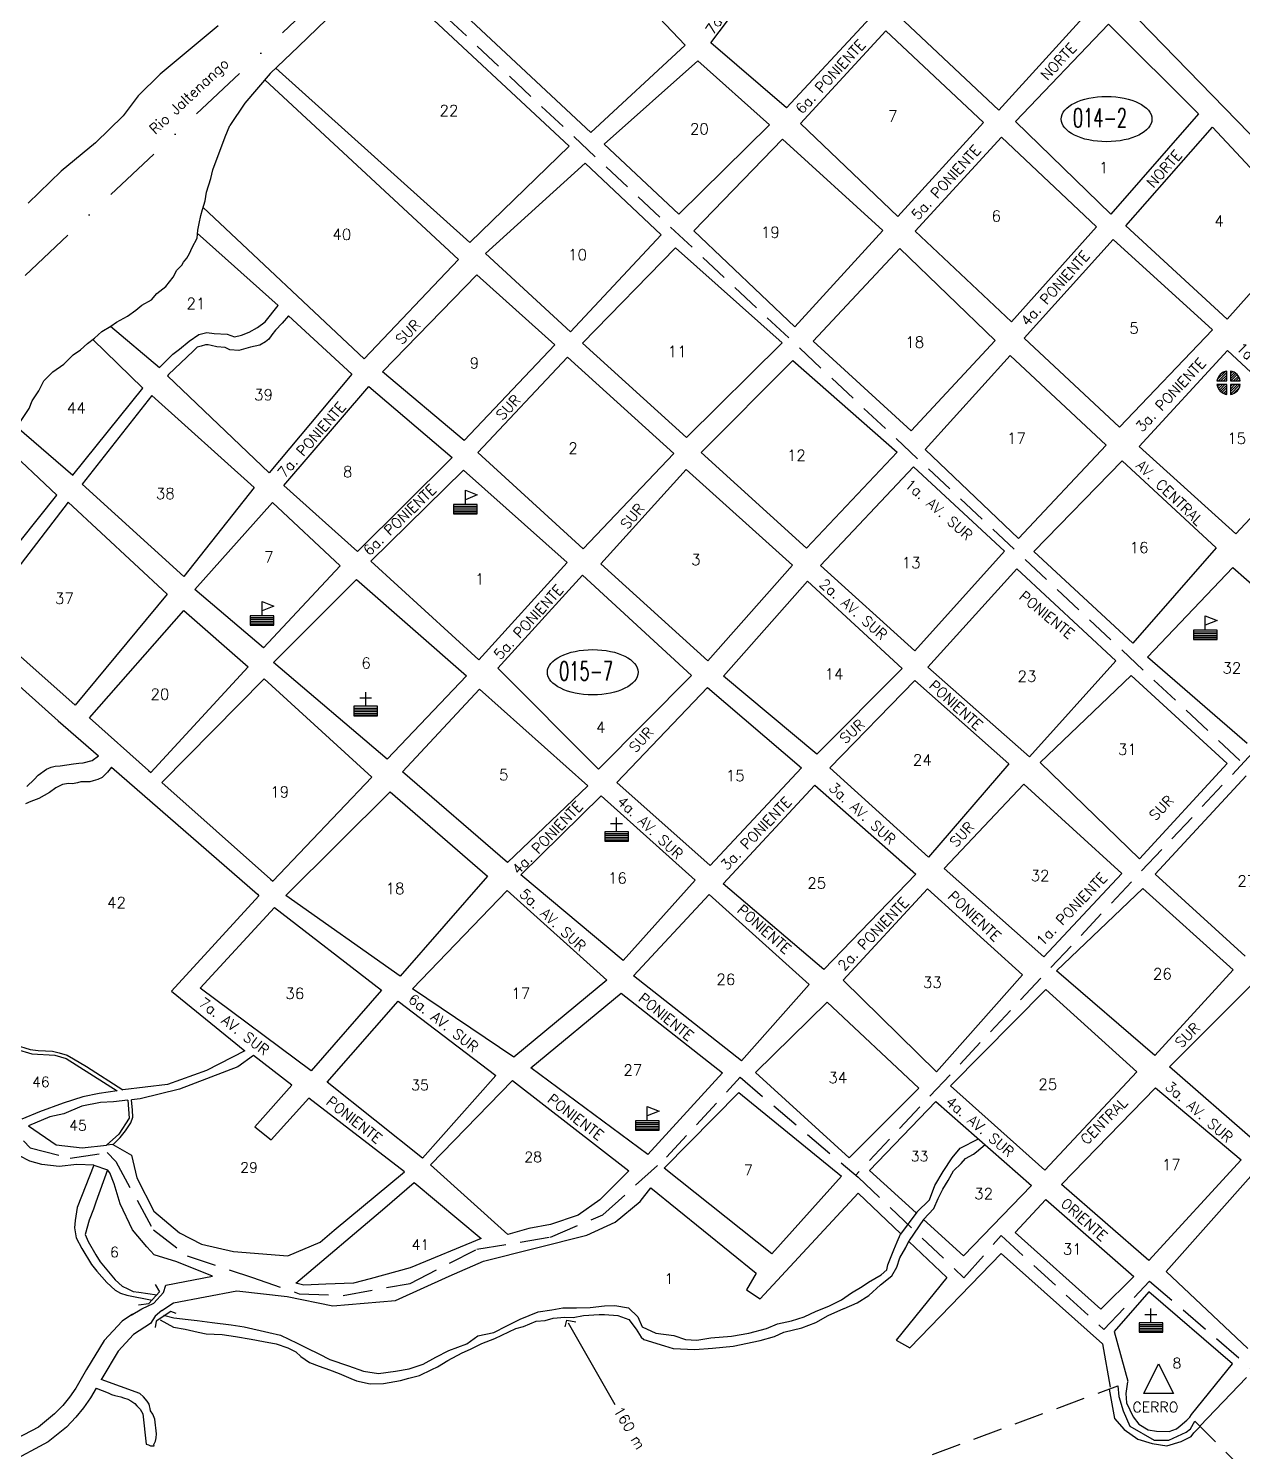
# Model space of a CAD drawing. Extents: x 527482 to 531218, y 1753527 to 1755999.
# Drawn here: x 528571 to 529396, y 1754099 to 1755065 of the extents above; entities that cross this region are included whole.
import ezdxf

# ---------------------------------------------------------------- set-up
doc = ezdxf.new("R2010")
doc.units = 0
doc.header["$LTSCALE"] = 80
doc.header["$MEASUREMENT"] = 0
doc.linetypes.add('DASHDOT', pattern=[1, 0.5, -0.25, 0, -0.25])
doc.linetypes.add('HIDDEN', pattern=[0.375, 0.25, -0.125])
doc.layers.get('0').update_dxf_attribs({"linetype": 'CONTINUOUS'})
for name, color, linetype in [('4', 9, 'CONTINUOUS'), ('6', 10, 'CONTINUOUS'), ('9', 5, 'CONTINUOUS'), ('A', 3, 'CONTINUOUS'), ('C', 1, 'CONTINUOUS'), ('D', 6, 'CONTINUOUS'), ('F', 15, 'CONTINUOUS'), ('I', 11, 'CONTINUOUS'), ('L', 14, 'CONTINUOUS')]:
    doc.layers.add(name, color=color, linetype=linetype)
doc.styles.add('ROMANS', font='ROMANS', dxfattribs={"height": 7})

# ---------------------------------------------------------------- blocks, each defined once
blk = doc.blocks.new('ELL')
blk.add_circle((0, 0), 1)
blk = doc.blocks.new('SME')
for p, q in [((-0.494343, 0.075), (-0.074908, 0.075311)), ((-0.482508, 0.131096), (-0.131096, 0.482508)), ((-0.432492, 0.075046), (-0.074986, 0.432552)), ((-0.326347, 0.075125), (-0.074963, 0.326509)), ((-0.220203, 0.075203), (-0.07494, 0.220466)), ((-0.114058, 0.075282), (-0.074916, 0.114424)), ((-0.074908, 0.075311), (-0.075, 0.494343)), ((0.075, 0.494343), (0.076232, 0.075311)), ((0.075363, 0.370769), (0.17352, 0.468925)), ((0.075674, 0.265014), (0.245973, 0.435313)), ((0.075986, 0.159259), (0.309456, 0.39273)), ((0.076232, 0.075311), (0.494343, 0.075)), ((0.098087, 0.075295), (0.364766, 0.341974)), ((0.204074, 0.075216), (0.412062, 0.283204)), ((0.310061, 0.075137), (0.450933, 0.216009)), ((0.416049, 0.075058), (0.480223, 0.139233)), ((-0.074908, -0.071676), (-0.494343, -0.075)), ((-0.491777, -0.090305), (-0.476329, -0.074857)), ((-0.468925, -0.173519), (-0.369416, -0.07401)), ((-0.435313, -0.245973), (-0.262502, -0.073163)), ((-0.39273, -0.309456), (-0.155589, -0.072315)), ((-0.341974, -0.364766), (-0.074913, -0.097706)), ((-0.283204, -0.412062), (-0.074936, -0.203795)), ((-0.216008, -0.450933), (-0.07496, -0.309884)), ((-0.139233, -0.480223), (-0.074983, -0.415973)), ((-0.075, -0.494343), (-0.074908, -0.071676)), ((0.076232, -0.071676), (0.075, -0.494343)), ((0.075047, -0.478075), (0.47825, -0.074872)), ((0.075358, -0.371699), (0.373021, -0.074035)), ((0.075668, -0.265323), (0.267791, -0.073199)), ((0.075978, -0.158946), (0.162562, -0.072362)), ((0.494343, -0.075), (0.076232, -0.071676)), ((0.201658, -0.45753), (0.45753, -0.201658))]:
    blk.add_line(p, q)
for start, end in [(98.626927, 171.373073), (8.626927, 81.373073), (188.626927, 261.373073), (278.626927, 351.373073)]:
    blk.add_arc((0, 0), 0.5, start, end)
blk = doc.blocks.new('ESC')
for p, q in [((0, 0.5), (0.5, 0.3)), ((0, -0.1), (0, 0.5)), ((0.5, 0.3), (0, 0.1)), ((-0.5, -0.175), (0.5, -0.175)), ((-0.5, -0.25), (0.5, -0.25)), ((-0.5, -0.325), (0.5, -0.325)), ((-0.5, -0.4), (0.5, -0.4)), ((-0.5, -0.475), (0.5, -0.475))]:
    blk.add_line(p, q)
blk.add_lwpolyline([(-0.5, -0.1), (-0.5, -0.5), (0.5, -0.5), (0.5, -0.1)], close=True)
blk = doc.blocks.new('IGL')
for p, q in [((-0.25, 0.25), (0.25, 0.25)), ((0, -0.1), (0, 0.5)), ((-0.5, -0.175), (0.5, -0.175)), ((-0.5, -0.25), (0.5, -0.25)), ((-0.5, -0.325), (0.5, -0.325)), ((-0.5, -0.4), (0.5, -0.4)), ((-0.5, -0.475), (0.5, -0.475))]:
    blk.add_line(p, q)
blk.add_lwpolyline([(-0.5, -0.1), (-0.5, -0.5), (0.5, -0.5), (0.5, -0.1)], close=True)

msp = doc.modelspace()

# ---------------------------------------------------------------- linework, layer by layer
at = {"linetype": 'CONTINUOUS'}
msp.add_lwpolyline([(528750.08327, 1754347.570095), (528724.934647, 1754319.201786), (528735.921059, 1754310.339969), (528761.526737, 1754338.751397)], dxfattribs=at)
at = {"layer": '4', "color": 9, "linetype": 'HIDDEN'}
for p, q in [((529394.175926, 1754567.91001), (528819.135843, 1755106.478874)), ((529464.42609, 1754638.694015), (529133.146137, 1754286.374299)), ((529004.609804, 1754298.614079), (529054.61558, 1754352.858182)), ((529054.61558, 1754352.858182), (529134.72927, 1754285.03402)), ((528547.35564, 1754331.668519), (528572.31024, 1754304.933405)), ((528572.31024, 1754304.933405), (528599.452099, 1754297.97602)), ((528599.452099, 1754297.97602), (528624.711188, 1754301.793534)), ((528624.711188, 1754301.793534), (528630.414709, 1754295.622731)), ((528630.414709, 1754295.622731), (528655.986622, 1754249.277887)), ((528961.361979, 1754259.488923), (529004.609804, 1754298.614079)), ((529134.72927, 1754285.03402), (529206.70859, 1754216.694724)), ((528925.787091, 1754244.399442), (528961.361979, 1754259.488923)), ((528655.986622, 1754249.277887), (528679.062772, 1754231.570845)), ((529206.70859, 1754216.694724), (529231.912388, 1754245.347599)), ((529231.912388, 1754245.347599), (529301.83511, 1754181.566876)), ((528830.524686, 1754212.943286), (528875.651946, 1754236.045643)), ((528875.651946, 1754236.045643), (528925.787091, 1754244.399442)), ((528679.062772, 1754231.570845), (528723.24558, 1754216.939538)), ((528723.24558, 1754216.939538), (528754.9804, 1754205.882057)), ((528784.870173, 1754204.69068), (528830.524686, 1754212.943286)), ((529301.83511, 1754181.566876), (529332.803932, 1754214.466562)), ((529332.803932, 1754214.466562), (529712.08462, 1753888.784701)), ((528754.9804, 1754205.882057), (528784.870173, 1754204.69068)), ((529363.464253, 1754119.405163), (529575.751803, 1753907.92838))]:
    msp.add_line(p, q, dxfattribs=at)
for points in [[(528175.811254, 1754084.117831), (528115.20377, 1754053.117428), (528108.006424, 1754050.969281), (528077.492446, 1754038.291149), (528054.596285, 1754030.204087), (528024.96596, 1754018.073495), (527996.682467, 1754003.247215), (527960.317976, 1753981.681718), (527930.687651, 1753957.420533), (527907.79149, 1753934.507192), (527882.201663, 1753900.811102), (527855.265004, 1753864.419325), (527835.062509, 1753829.375392), (527814.860014, 1753794.331458), (527794.657519, 1753757.939681), (527774.455024, 1753710.765155), (527762.266177, 1753679.109973), (527762.388967, 1753673.862605), (527792.82426, 1753664.72585), (527820.216024, 1753655.589094), (527855.216611, 1753641.88396), (527871.956023, 1753628.178827), (527891.738963, 1753615.996486), (529311.17838, 1754143.405928)], [(529311.17838, 1754143.405928), (529311.871622, 1754136.004484), (529314.827535, 1754126.283178), (529319.37179, 1754115.913953), (529335.841232, 1754106.5086), (529345.84053, 1754106.5086), (529357.604414, 1754111.799112), (529360.545385, 1754114.150447), (529363.464253, 1754119.405163)]]:
    msp.add_lwpolyline(points, dxfattribs=at)
at = {"layer": '6', "color": 10, "linetype": 'CONTINUOUS'}
for p, q in [((529305.259946, 1754141.140969), (529308.938905, 1754121.129417)), ((529317.762622, 1754145.958586), (529316.612828, 1754138.170366)), ((529316.612828, 1754138.170366), (529317.194769, 1754131.712059)), ((529317.194769, 1754131.712059), (529321.576177, 1754122.304433)), ((529308.938905, 1754121.129417), (529315.633004, 1754113.588123)), ((529321.576177, 1754122.304433), (529325.577048, 1754117.388575)), ((529353.511415, 1754116.275139), (529358.136796, 1754120.0078)), ((529358.136796, 1754120.0078), (529360.181276, 1754122.164609)), ((529315.633004, 1754113.588123), (529324.885732, 1754107.063994)), ((529325.577048, 1754117.388575), (529331.857206, 1754113.501017)), ((529331.857206, 1754113.501017), (529337.410676, 1754112.440299)), ((529337.410676, 1754112.440299), (529346.081465, 1754112.374477)), ((529346.081465, 1754112.374477), (529351.187592, 1754114.129464)), ((529351.187592, 1754114.129464), (529353.511415, 1754116.275139)), ((529361.054679, 1754108.979785), (529362.830951, 1754111.427072)), ((529362.830951, 1754111.427072), (529367.489733, 1754115.997764)), ((529324.885732, 1754107.063994), (529334.562552, 1754104.160198)), ((529334.562552, 1754104.160198), (529344.574388, 1754102.641986)), ((529344.574388, 1754102.641986), (529354.205685, 1754105.615542)), ((529354.205685, 1754105.615542), (529361.054679, 1754108.979785))]:
    msp.add_line(p, q, dxfattribs=at)
at = {"layer": '9', "color": 5, "linetype": 'CONTINUOUS'}
for p, q in [((528700.052269, 1755067.019006), (528660.692002, 1755034.174008)), ((528773.529806, 1755071.364738), (528754.604196, 1755052.813759)), ((528754.604196, 1755052.813759), (528735.410377, 1755034.553256)), ((528660.692002, 1755034.174008), (528645.553741, 1755019.389093)), ((528735.410377, 1755034.553256), (528718.105157, 1755014.538753)), ((528645.553741, 1755019.389093), (528635.499338, 1755005.800478)), ((528718.105157, 1755014.538753), (528707.875087, 1754999.167958)), ((528635.499338, 1755005.800478), (528616.584862, 1754987.528842)), ((528616.584862, 1754987.528842), (528593.435693, 1754968.306846)), ((528593.435693, 1754968.306846), (528571.024347, 1754946.537354)), ((529198.763809, 1754298.149765), (529204.05922, 1754304.653595)), ((529204.05922, 1754304.653595), (529216.63589, 1754310.998831)), ((529215.155026, 1754302.252814), (529221.039715, 1754307.139186)), ((528615.487016, 1754293.140071), (528604.27267, 1754264.489167)), ((529192.519023, 1754288.885902), (529198.763809, 1754298.149765)), ((529199.536018, 1754289.445574), (529204.764623, 1754294.273341)), ((529204.764623, 1754294.273341), (529207.702806, 1754297.793465)), ((529207.702806, 1754297.793465), (529213.132814, 1754300.654693)), ((529213.132814, 1754300.654693), (529215.155026, 1754302.252814)), ((528624.873357, 1754289.968066), (528617.01015, 1754268.178276)), ((529186.821791, 1754279.320426), (529192.519023, 1754288.885902)), ((529195.91667, 1754282.874938), (529199.536018, 1754289.445574)), ((529183.359308, 1754269.665875), (529186.821791, 1754279.320426)), ((529189.270062, 1754270.549429), (529192.319589, 1754276.862989)), ((529192.319589, 1754276.862989), (529195.91667, 1754282.874938)), ((528604.27267, 1754264.489167), (528602.798995, 1754255.594706)), ((528617.01015, 1754268.178276), (528615.413014, 1754263.205761)), ((529174.633831, 1754261.340252), (529183.359308, 1754269.665875)), ((529186.198266, 1754263.67718), (529189.270062, 1754270.549429)), ((528602.798995, 1754255.594706), (528602.319234, 1754250.577655)), ((528612.31895, 1754255.774826), (528609.694497, 1754246.086871)), ((528615.413014, 1754263.205761), (528612.31895, 1754255.774826)), ((529174.633831, 1754261.340252), (529163.685725, 1754246.388322)), ((529179.19339, 1754256.402126), (529169.384927, 1754241.964344)), ((529179.19339, 1754256.402126), (529186.198266, 1754263.67718)), ((528602.319234, 1754250.577655), (528603.448727, 1754243.817735)), ((528609.694497, 1754246.086871), (528611.739962, 1754241.248954)), ((529161.239423, 1754241.169867), (529163.685725, 1754246.388322)), ((528603.448727, 1754243.817735), (528607.360523, 1754236.667127)), ((528607.360523, 1754236.667127), (528613.921008, 1754225.773708)), ((528611.739962, 1754241.248954), (528616.98167, 1754232.366613)), ((529155.017891, 1754225.469965), (529159.06133, 1754235.660934)), ((529159.06133, 1754235.660934), (529161.239423, 1754241.169867)), ((529163.039932, 1754230.186388), (529167.240237, 1754237.293443)), ((529167.240237, 1754237.293443), (529169.384927, 1754241.964344)), ((528613.921008, 1754225.773708), (528617.65367, 1754221.148328)), ((528616.98167, 1754232.366613), (528619.865167, 1754227.495292)), ((528619.865167, 1754227.495292), (528630.012582, 1754215.339752)), ((529161.107779, 1754223.82829), (529163.039932, 1754230.186388)), ((528617.65367, 1754221.148328), (528624.347769, 1754213.607033)), ((529141.957513, 1754213.679889), (529150.549376, 1754218.653388)), ((529150.002808, 1754211.960275), (529157.801177, 1754218.084551)), ((529150.549376, 1754218.653388), (529154.325591, 1754222.140109)), ((529154.325591, 1754222.140109), (529155.017891, 1754225.469965)), ((529157.801177, 1754218.084551), (529161.107779, 1754223.82829)), ((528624.347769, 1754213.607033), (528630.013567, 1754208.345026)), ((528630.012582, 1754215.339752), (528634.873754, 1754210.949178)), ((528630.013567, 1754208.345026), (528633.567094, 1754206.244873)), ((528633.567094, 1754206.244873), (528637.992056, 1754204.949349)), ((528634.873754, 1754210.949178), (528638.717759, 1754209.117235)), ((528638.717759, 1754209.117235), (528642.282421, 1754207.296427)), ((528642.282421, 1754207.296427), (528646.182097, 1754206.861202)), ((528646.182097, 1754206.861202), (528658.292312, 1754205.024785)), ((529123.578472, 1754201.822023), (529130.203795, 1754206.594119)), ((529130.203795, 1754206.594119), (529137.64488, 1754210.774124)), ((529137.64488, 1754210.774124), (529141.957513, 1754213.679889)), ((529142.159901, 1754204.718623), (529150.002808, 1754211.960275)), ((529150.002808, 1754211.960275), (529150.002808, 1754211.960275)), ((528637.992056, 1754204.949349), (528655.101058, 1754201.614797)), ((528943.459441, 1754196.410955), (528952.700051, 1754196.602208)), ((528952.700051, 1754196.602208), (528962.532752, 1754197.609224)), ((528962.532752, 1754197.609224), (528969.538612, 1754197.889552)), ((528969.538612, 1754197.889552), (528978.712416, 1754196.404743)), ((529106.204476, 1754194.120909), (529115.008877, 1754197.407211)), ((529115.008877, 1754197.407211), (529123.578472, 1754201.822023)), ((529125.300056, 1754195.877866), (529134.126725, 1754199.722855)), ((529134.126725, 1754199.722855), (529142.159901, 1754204.718623)), ((528660.555217, 1754188.238572), (528669.583114, 1754183.265674)), ((528662.923449, 1754191.348792), (528669.82807, 1754189.411234)), ((528669.82807, 1754189.411234), (528679.58283, 1754188.462845)), ((528679.58283, 1754188.462845), (528685.706122, 1754187.659202)), ((528685.706122, 1754187.659202), (528696.008435, 1754186.409198)), ((528896.241194, 1754184.023866), (528905.101267, 1754188.706887)), ((528905.101267, 1754188.706887), (528917.324598, 1754193.535639)), ((528907.414942, 1754183.578491), (528915.951133, 1754187.155273)), ((528915.951133, 1754187.155273), (528922.130096, 1754187.748347)), ((528917.324598, 1754193.535639), (528926.609746, 1754194.844268)), ((528922.130096, 1754187.748347), (528927.504433, 1754189.212856)), ((528926.609746, 1754194.844268), (528934.218831, 1754196.219702)), ((528927.504433, 1754189.212856), (528935.649937, 1754190.007335)), ((528934.218831, 1754196.219702), (528943.459441, 1754196.410955)), ((528935.649937, 1754190.007335), (528941.236811, 1754189.784647)), ((528941.236811, 1754189.784647), (528948.287209, 1754191.18235)), ((528948.287209, 1754191.18235), (528958.946805, 1754191.876619)), ((528958.946805, 1754191.876619), (528962.578273, 1754191.731872)), ((528962.578273, 1754191.731872), (528971.506137, 1754191.096229)), ((528971.506137, 1754191.096229), (528978.948207, 1754188.281508)), ((528978.712416, 1754196.404743), (528985.182842, 1754190.271301)), ((528978.948207, 1754188.281508), (528984.010781, 1754181.924394)), ((528985.182842, 1754190.271301), (528987.988398, 1754183.444575)), ((529080.115156, 1754185.368242), (529089.433705, 1754187.514901)), ((529089.433705, 1754187.514901), (529098.215838, 1754190.242516)), ((529098.215838, 1754190.242516), (529106.204476, 1754194.120909)), ((529106.172058, 1754186.288152), (529114.473443, 1754190.993442)), ((529114.473443, 1754190.993442), (529125.020712, 1754195.888999)), ((529125.020712, 1754195.888999), (529125.300056, 1754195.877866)), ((528669.583114, 1754183.265674), (528677.639543, 1754181.825402)), ((528677.639543, 1754181.825402), (528686.511735, 1754179.79304)), ((528686.511735, 1754179.79304), (528691.785861, 1754178.743457)), ((528691.785861, 1754178.743457), (528702.680265, 1754178.309216)), ((528696.008435, 1754186.409198), (528708.813706, 1754184.779643)), ((528702.680265, 1754178.309216), (528711.854069, 1754176.824407)), ((528708.813706, 1754184.779643), (528717.708167, 1754183.305969)), ((528717.708167, 1754183.305969), (528734.346309, 1754179.565127)), ((528734.346309, 1754179.565127), (528742.391604, 1754177.845511)), ((528742.391604, 1754177.845511), (528753.644276, 1754172.360816)), ((528868.900887, 1754171.963613), (528876.38651, 1754177.260993)), ((528876.38651, 1754177.260993), (528887.392257, 1754179.620189)), ((528887.392257, 1754179.620189), (528896.241194, 1754184.023866)), ((528888.063272, 1754175.396631), (528902.331083, 1754182.382192)), ((528902.331083, 1754182.382192), (528907.414942, 1754183.578491)), ((528984.010781, 1754181.924394), (528987.430696, 1754176.472117)), ((528987.988398, 1754183.444575), (528997.330202, 1754179.155195)), ((528997.330202, 1754179.155195), (529009.576787, 1754177.547909)), ((529009.576787, 1754177.547909), (529017.577544, 1754174.710918)), ((529048.729438, 1754177.106472), (529060.562082, 1754179.152922)), ((529060.562082, 1754179.152922), (529072.439264, 1754182.316746)), ((529072.439264, 1754182.316746), (529080.115156, 1754185.368242)), ((529078.093928, 1754176.775394), (529084.373101, 1754179.882563)), ((529084.373101, 1754179.882563), (529096.518491, 1754182.755908)), ((529096.518491, 1754182.755908), (529106.172058, 1754186.288152)), ((529106.172058, 1754186.288152), (529106.172058, 1754186.288152)), ((528711.854069, 1754176.824407), (528722.413456, 1754175.004584)), ((528722.413456, 1754175.004584), (528730.749229, 1754173.553178)), ((528730.749229, 1754173.553178), (528739.353212, 1754171.811294)), ((528739.353212, 1754171.811294), (528747.365103, 1754169.253648)), ((528747.365103, 1754169.253648), (528752.851767, 1754166.516868)), ((528753.644276, 1754172.360816), (528760.50539, 1754169.009677)), ((528760.50539, 1754169.009677), (528768.46161, 1754165.055312)), ((528856.688689, 1754167.414204), (528868.900887, 1754171.963613)), ((528865.851359, 1754165.650052), (528871.549576, 1754168.220802)), ((528871.549576, 1754168.220802), (528879.258871, 1754172.110328)), ((528879.258871, 1754172.110328), (528888.063272, 1754175.396631)), ((528987.430696, 1754176.472117), (528989.319295, 1754174.718115)), ((528989.319295, 1754174.718115), (529003.141732, 1754170.529929)), ((529003.141732, 1754170.529929), (529009.220487, 1754168.60891)), ((529009.220487, 1754168.60891), (529023.746358, 1754168.029924)), ((529017.577544, 1754174.710918), (529025.119823, 1754174.41029)), ((529023.746358, 1754168.029924), (529035.813807, 1754168.947864)), ((529025.119823, 1754174.41029), (529034.695449, 1754175.987128)), ((529034.695449, 1754175.987128), (529048.729438, 1754177.106472)), ((529035.813807, 1754168.947864), (529049.858932, 1754170.346552)), ((529049.858932, 1754170.346552), (529068.194421, 1754174.092317)), ((529068.194421, 1754174.092317), (529078.093928, 1754176.775394)), ((528752.851767, 1754166.516868), (528756.081413, 1754163.310475)), ((528756.081413, 1754163.310475), (528762.071093, 1754159.154708)), ((528762.071093, 1754159.154708), (528768.686266, 1754156.652733)), ((528768.46161, 1754165.055312), (528775.859143, 1754161.123217)), ((528775.859143, 1754161.123217), (528788.564205, 1754156.979567)), ((528829.884801, 1754154.772995), (528839.247888, 1754158.037029)), ((528839.247888, 1754158.037029), (528847.828617, 1754162.731184)), ((528847.828617, 1754162.731184), (528856.688689, 1754167.414204)), ((528848.969245, 1754156.250607), (528856.130987, 1754160.441746)), ((528856.130987, 1754160.441746), (528865.851359, 1754165.650052)), ((528768.686266, 1754156.652733), (528775.580783, 1754154.139625)), ((528775.580783, 1754154.139625), (528782.195956, 1754151.63765)), ((528782.195956, 1754151.63765), (528790.174445, 1754148.241973)), ((528788.564205, 1754156.979567), (528798.766308, 1754153.215472)), ((528790.174445, 1754148.241973), (528794.029585, 1754146.689374)), ((528798.766308, 1754153.215472), (528809.057487, 1754151.686126)), ((528809.057487, 1754151.686126), (528820.588518, 1754153.185023)), ((528820.588518, 1754153.185023), (528829.884801, 1754154.772995)), ((528823.97503, 1754146.894715), (528829.639844, 1754148.627434)), ((528829.639844, 1754148.627434), (528836.701377, 1754150.30448)), ((528836.701377, 1754150.30448), (528845.259837, 1754154.439948)), ((528845.259837, 1754154.439948), (528848.969245, 1754156.250607)), ((528794.029585, 1754146.689374), (528803.18112, 1754144.645878)), ((528803.18112, 1754144.645878), (528812.42173, 1754144.837132)), ((528812.42173, 1754144.837132), (528823.97503, 1754146.894715))]:
    msp.add_line(p, q, dxfattribs=at)
msp.add_lwpolyline([(528558.35739, 1754787.247609), (528571.504762, 1754807.072675), (528573.741933, 1754812.329956), (528578.262138, 1754819.079457), (528581.527323, 1754825.813669), (528587.728534, 1754831.956044), (528595.194957, 1754837.277026), (528601.396168, 1754843.4194), (528606.584652, 1754846.829823), (528611.342056, 1754851.281001), (528615.900482, 1754854.892949), (528621.076227, 1754859.349223), (528627.098844, 1754862.979008), (528631.039951, 1754865.746632), (528638.521663, 1754869.812594), (528644.120844, 1754873.855623), (528648.263478, 1754877.253306), (528654.704435, 1754880.888187), (528658.418536, 1754885.117454), (528664.425865, 1754890.002259), (528669.369507, 1754896.338516), (528671.823491, 1754900.970835), (528675.338615, 1754904.360874), (528676.358985, 1754906.465315), (528678.626732, 1754909.212555), (528680.471043, 1754912.373039), (528682.305161, 1754916.370204), (528685.784612, 1754922.688624), (528686.136703, 1754928.132143), (528687.126497, 1754932.746626), (528688.315269, 1754938.200337), (528689.312707, 1754942.18731), (528691.123893, 1754948.067005), (528692.098399, 1754953.936509), (528695.123837, 1754963.178215), (528696.307513, 1754969.050266), (528704.820018, 1754991.538487), (528707.875087, 1754999.167958)], dxfattribs=at)
at = {"layer": 'F', "color": 15, "linetype": 'CONTINUOUS'}
for p, q in [((529017.364418, 1755053.81168), (528896.847014, 1755180.9658)), ((528822.98837, 1755116.045305), (528953.16877, 1754994.537422)), ((529034.772801, 1755055.356099), (529085.893982, 1755123.545117)), ((528938.53254, 1754985.328246), (528810.256319, 1755104.807687)), ((529296.613111, 1755082.410922), (529230.486296, 1755009.783841)), ((529452.394245, 1754940.504711), (529317.206603, 1755079.631574)), ((529142.886983, 1755072.310621), (529086.177943, 1755011.339018)), ((529230.486296, 1755009.783841), (529162.518981, 1755073.486622)), ((529241.649893, 1755002.064396), (529304.995391, 1755068.087439)), ((529304.995391, 1755068.087439), (529366.079323, 1755007.17711)), ((529095.543001, 1755000.613599), (529153.7267, 1755063.484937)), ((529153.7267, 1755063.484937), (529220.073624, 1755001.245679)), ((528953.16877, 1754994.537422), (529017.364418, 1755053.81168)), ((529086.177943, 1755011.339018), (529034.772801, 1755055.356099)), ((528739.211683, 1755038.169721), (528871.008022, 1754919.751562)), ((528962.365827, 1754986.616575), (529025.891443, 1755043.119665)), ((529025.891443, 1755043.119665), (529074.525419, 1754999.772614)), ((528863.277442, 1754908.308621), (528731.692935, 1755030.253816)), ((529074.525419, 1754999.772614), (529013.067536, 1754938.990295)), ((529161.856522, 1754937.536311), (529095.543001, 1755000.613599)), ((529220.073624, 1755001.245679), (529161.856522, 1754937.536311)), ((529306.566697, 1754939.042779), (529241.649893, 1755002.064396)), ((529366.079323, 1755007.17711), (529306.566697, 1754939.042779)), ((529023.248356, 1754927.672785), (529083.365192, 1754989.907495)), ((529083.365192, 1754989.907495), (529151.678656, 1754927.869641)), ((529173.489732, 1754927.559848), (529232.265521, 1754991.246948)), ((529232.265521, 1754991.246948), (529296.712712, 1754930.48235)), ((529316.601784, 1754931.088528), (529375.511186, 1754998.127753)), ((529375.511186, 1754998.127753), (529439.903689, 1754928.97171)), ((528871.008022, 1754919.751562), (528938.53254, 1754985.328246)), ((529013.067536, 1754938.990295), (528962.365827, 1754986.616575)), ((528881.624066, 1754912.33373), (528949.260912, 1754973.709124)), ((528949.260912, 1754973.709124), (529001.035459, 1754924.920932)), ((528689.723678, 1754943.521454), (528799.317586, 1754840.911129)), ((529385.418265, 1754867.631688), (529316.601784, 1754931.088528)), ((529001.035459, 1754924.920932), (528939.377158, 1754859.110427)), ((529091.718686, 1754862.551017), (529023.248356, 1754927.672785)), ((529151.678656, 1754927.869641), (529091.718686, 1754862.551017)), ((529239.020895, 1754865.912682), (529173.489732, 1754927.559848)), ((529296.712712, 1754930.48235), (529239.020895, 1754865.912682)), ((529247.536787, 1754854.941323), (529308.12225, 1754921.91374)), ((529308.12225, 1754921.91374), (529375.619952, 1754860.467976)), ((529439.903689, 1754928.97171), (529385.418265, 1754867.631688)), ((528939.377158, 1754859.110427), (528881.624066, 1754912.33373)), ((528947.467975, 1754851.51346), (529010.7578, 1754916.139785)), ((529010.7578, 1754916.139785), (529083.172345, 1754851.700166)), ((529104.201062, 1754852.820494), (529163.222792, 1754915.65843)), ((529163.222792, 1754915.65843), (529227.882519, 1754853.206634)), ((528799.317586, 1754840.911129), (528863.277442, 1754908.308621)), ((528811.55402, 1754832.029771), (528875.726415, 1754897.740068)), ((528875.726415, 1754897.740068), (528928.674008, 1754850.304057)), ((528747.799448, 1754870.091292), (528790.782379, 1754830.339622)), ((528648.739996, 1754820.979586), (528614.753634, 1754853.984224)), ((529312.274455, 1754794.444934), (529247.536787, 1754854.941323)), ((529375.619952, 1754860.467976), (529312.274455, 1754794.444934)), ((528928.674008, 1754850.304057), (528867.04911, 1754785.331582)), ((529018.217592, 1754787.419991), (528947.467975, 1754851.51346)), ((529083.172345, 1754851.700166), (529018.217592, 1754787.419991)), ((529170.883001, 1754791.966821), (529104.201062, 1754852.820494)), ((529227.882519, 1754853.206634), (529170.883001, 1754791.966821)), ((529325.740592, 1754781.31775), (529385.689428, 1754846.357031)), ((529385.689428, 1754846.357031), (529450.996918, 1754786.117717)), ((528876.514377, 1754777.120256), (528937.290109, 1754841.846791)), ((528937.290109, 1754841.846791), (529009.671251, 1754776.569141)), ((529028.163605, 1754777.230991), (529090.526325, 1754839.65597)), ((529090.526325, 1754839.65597), (529161.353882, 1754777.517907)), ((529180.449462, 1754779.274862), (529238.107877, 1754843.0065)), ((529238.107877, 1754843.0065), (529303.393098, 1754782.208499)), ((528734.677549, 1754763.468398), (528665.55002, 1754829.367449)), ((528790.782379, 1754830.339622), (528734.677549, 1754763.468398)), ((528867.04911, 1754785.331582), (528811.55402, 1754832.029771)), ((528654.892532, 1754815.851357), (528724.488548, 1754753.522383)), ((528744.679234, 1754754.676115), (528802.482395, 1754822.03922)), ((528802.482395, 1754822.03922), (528859.039188, 1754773.899775)), ((528563.297375, 1754794.696667), (528601.194771, 1754761.713258)), ((529450.996918, 1754786.117717), (529391.360829, 1754721.905333)), ((528590.397755, 1754748.254504), (528553.944127, 1754782.64297)), ((528948.057487, 1754711.876009), (528876.514377, 1754777.120256)), ((529009.671251, 1754776.569141), (528948.057487, 1754711.876009)), ((529099.71785, 1754712.266087), (529028.163605, 1754777.230991)), ((529161.353882, 1754777.517907), (529099.71785, 1754712.266087)), ((529243.790412, 1754718.834146), (529180.449462, 1754779.274862)), ((529303.393098, 1754782.208499), (529243.790412, 1754718.834146)), ((529391.360829, 1754721.905333), (529325.740592, 1754781.31775)), ((528859.039188, 1754773.899775), (528794.654256, 1754709.876675)), ((529109.317714, 1754700.41216), (529172.428405, 1754767.563712)), ((529172.428405, 1754767.563712), (529234.215771, 1754710.262583)), ((529254.071441, 1754710.030729), (529314.154873, 1754771.427408)), ((529314.154873, 1754771.427408), (529378.110183, 1754712.361141)), ((528803.627641, 1754703.36368), (528866.806123, 1754765.196568)), ((528866.806123, 1754765.196568), (528937.052725, 1754702.522087)), ((528959.958906, 1754701.609068), (529017.907799, 1754765.608916)), ((529017.907799, 1754765.608916), (529090.300075, 1754700.61061)), ((528676.75191, 1754693.032511), (528607.518493, 1754755.770421)), ((528724.488548, 1754753.522383), (528676.75191, 1754693.032511)), ((528794.654256, 1754709.876675), (528744.679234, 1754754.676115)), ((528598.088522, 1754743.542724), (528665.356459, 1754680.896286)), ((528684.228367, 1754684.061095), (528736.948655, 1754743.233174)), ((528736.948655, 1754743.233174), (528782.800328, 1754700.276812)), ((529234.215771, 1754710.262583), (529173.317561, 1754642.463267)), ((529321.53574, 1754647.746935), (529254.071441, 1754710.030729)), ((529378.110183, 1754712.361141), (529321.53574, 1754647.746935)), ((528782.800328, 1754700.276812), (528730.772341, 1754644.434588)), ((528877.059352, 1754636.365431), (528803.627641, 1754703.36368)), ((528937.052725, 1754702.522087), (528877.059352, 1754636.365431)), ((529032.597123, 1754635.761597), (528959.958906, 1754701.609068)), ((529090.300075, 1754700.61061), (529032.597123, 1754635.761597)), ((529173.317561, 1754642.463267), (529109.317714, 1754700.41216)), ((528737.656707, 1754634.647409), (528793.897119, 1754690.881305)), ((528793.897119, 1754690.881305), (528868.792354, 1754625.503446)), ((528889.988086, 1754630.81393), (528947.624231, 1754693.98688)), ((528947.624231, 1754693.98688), (529021.570092, 1754625.848987)), ((529043.370033, 1754625.25985), (529100.503164, 1754689.851788)), ((529100.503164, 1754689.851788), (529164.726681, 1754630.495042)), ((529182.112796, 1754631.480773), (529242.687125, 1754698.173848)), ((529242.687125, 1754698.173848), (529309.860946, 1754635.621844)), ((529331.504022, 1754638.116622), (529389.330436, 1754699.043689)), ((529389.330436, 1754699.043689), (529453.933509, 1754642.189901)), ((528665.356459, 1754680.896286), (528602.785042, 1754605.566506)), ((528730.772341, 1754644.434588), (528684.228367, 1754684.061095)), ((528612.511336, 1754596.92943), (528676.665788, 1754669.813583)), ((528676.665788, 1754669.813583), (528720.471996, 1754631.695138)), ((528720.471996, 1754631.695138), (528654.185347, 1754559.9178)), ((528814.775557, 1754568.901132), (528737.656707, 1754634.647409)), ((529251.308829, 1754570.526891), (529182.112796, 1754631.480773)), ((529309.860946, 1754635.621844), (529251.308829, 1754570.526891)), ((529399.113068, 1754579.464296), (529331.504022, 1754638.116622)), ((528661.764133, 1754553.163819), (528731.333981, 1754623.42814)), ((528731.333981, 1754623.42814), (528804.497482, 1754556.720369)), ((528868.792354, 1754625.503446), (528814.775557, 1754568.901132)), ((528958.31367, 1754562.060692), (528889.988086, 1754630.81393)), ((529021.570092, 1754625.848987), (528958.31367, 1754562.060692)), ((529106.732267, 1754572.372547), (529043.370033, 1754625.25985)), ((529164.726681, 1754630.495042), (529106.732267, 1754572.372547)), ((529115.594309, 1754563.066115), (529173.353917, 1754622.31712)), ((529173.353917, 1754622.31712), (529237.130093, 1754565.77608)), ((529258.427018, 1754566.60593), (529320.376781, 1754625.689919)), ((529320.376781, 1754625.689919), (529385.427197, 1754566.020427)), ((528825.347063, 1754560.365925), (528877.66553, 1754616.476358)), ((528877.66553, 1754616.476358), (528951.152913, 1754550.874827)), ((528970.829447, 1754553.168201), (529032.432076, 1754617.581989)), ((529032.432076, 1754617.581989), (529096.286193, 1754562.996355)), ((529237.130093, 1754565.77608), (529182.566727, 1754502.480651)), ((529326.048183, 1754501.238221), (529258.427018, 1754566.60593)), ((529385.427197, 1754566.020427), (529326.048183, 1754501.238221)), ((528804.497482, 1754556.720369), (528737.051889, 1754486.104364)), ((528896.476234, 1754498.775415), (528825.347063, 1754560.365925)), ((529096.286193, 1754562.996355), (529034.326278, 1754496.638296)), ((529182.566727, 1754502.480651), (529115.594309, 1754563.066115)), ((529336.541749, 1754490.747608), (529398.523931, 1754557.664354)), ((528745.891662, 1754476.239245), (528816.968722, 1754546.710503)), ((528816.968722, 1754546.710503), (528882.957378, 1754489.521701)), ((528951.152913, 1754550.874827), (528896.476234, 1754498.775415)), ((529034.326278, 1754496.638296), (528970.829447, 1754553.168201)), ((529043.065843, 1754484.259085), (529105.327369, 1754551.164696)), ((529105.327369, 1754551.164696), (529173.986983, 1754490.791769)), ((529193.171637, 1754494.783476), (529247.490046, 1754551.933343)), ((529247.490046, 1754551.933343), (529313.903777, 1754491.370148)), ((528905.651023, 1754490.295879), (528960.115163, 1754544.082489)), ((528960.115163, 1754544.082489), (529024.137279, 1754486.692283)), ((528882.957378, 1754489.521701), (528823.73523, 1754421.65558)), ((528975.237742, 1754432.1243), (528905.651023, 1754490.295879)), ((529024.137279, 1754486.692283), (528975.237742, 1754432.1243)), ((529173.986983, 1754490.791769), (529111.535188, 1754426.132042)), ((529261.004355, 1754434.723296), (529193.171637, 1754494.783476)), ((529313.903777, 1754491.370148), (529261.004355, 1754434.723296)), ((529397.837235, 1754435.144809), (529336.541749, 1754490.747608)), ((528832.060853, 1754412.930104), (528896.277784, 1754479.757776)), ((528896.277784, 1754479.757776), (528964.0771, 1754418.859565)), ((528982.099841, 1754421.778433), (529033.546874, 1754477.084239)), ((529033.546874, 1754477.084239), (529101.614397, 1754415.895551)), ((529111.535188, 1754426.132042), (529043.065843, 1754484.259085)), ((529124.67646, 1754418.893344), (529181.988724, 1754480.960054)), ((529181.988724, 1754480.960054), (529246.52499, 1754422.430205)), ((529269.575918, 1754425.148655), (529328.319289, 1754481.002998)), ((529328.319289, 1754481.002998), (529389.637042, 1754425.958885)), ((528727.70092, 1754476.124948), (528668.321906, 1754411.342742)), ((528687.707962, 1754413.367907), (528738.294696, 1754468.148429)), ((528738.294696, 1754468.148429), (528811.043271, 1754412.08912)), ((528823.73523, 1754421.65558), (528745.891662, 1754476.239245)), ((528964.0771, 1754418.859565), (528900.997842, 1754366.535496)), ((529055.619642, 1754364.00966), (528982.099841, 1754421.778433)), ((529187.93947, 1754356.497221), (529124.67646, 1754418.893344)), ((529246.52499, 1754422.430205), (529187.93947, 1754356.497221)), ((529336.391471, 1754367.647106), (529269.575918, 1754425.148655)), ((529389.637042, 1754425.958885), (529336.391471, 1754367.647106)), ((528668.321906, 1754411.342742), (528718.1846, 1754370.744591)), ((528763.249976, 1754357.197255), (528687.707962, 1754413.367907)), ((528811.043271, 1754412.08912), (528763.249976, 1754357.197255)), ((528900.997842, 1754366.535496), (528832.060853, 1754412.930104)), ((528912.463052, 1754359.363605), (528973.799441, 1754410.078418)), ((528973.799441, 1754410.078418), (529042.704011, 1754355.851053)), ((529101.614397, 1754415.895551), (529055.619642, 1754364.00966)), ((529197.639542, 1754347.157386), (529262.35949, 1754412.566071)), ((529262.35949, 1754412.566071), (529324.202527, 1754356.661659)), ((529346.437693, 1754359.972199), (529401.225715, 1754414.865049)), ((528774.13423, 1754349.488945), (528822.218002, 1754404.649019)), ((528822.218002, 1754404.649019), (528888.753227, 1754354.153331)), ((529065.096043, 1754356.077678), (529113.728354, 1754403.941413)), ((529113.728354, 1754403.941413), (529176.02987, 1754345.50064)), ((528562.185319, 1754374.838876), (528572.270423, 1754371.774889)), ((528562.836371, 1754372.087274), (528573.508119, 1754368.885469)), ((528572.270423, 1754371.774889), (528577.639493, 1754370.981101)), ((528577.639493, 1754370.981101), (528582.730708, 1754370.797335)), ((528582.730708, 1754370.797335), (528587.522441, 1754370.62438)), ((528587.522441, 1754370.62438), (528591.982248, 1754369.563414)), ((528718.1846, 1754370.744591), (528692.196472, 1754357.511291)), ((528573.508119, 1754368.885469), (528588.948514, 1754367.858717)), ((528588.948514, 1754367.858717), (528596.843686, 1754365.696003)), ((528591.982248, 1754369.563414), (528597.318876, 1754367.870808)), ((528596.843686, 1754365.696003), (528631.509653, 1754343.775292)), ((528597.318876, 1754367.870808), (528601.724611, 1754365.311812)), ((528601.724611, 1754365.311812), (528610.536082, 1754360.19382)), ((528723.939473, 1754367.717333), (528713.280861, 1754360.028338)), ((528750.08327, 1754347.570095), (528723.939473, 1754367.717333)), ((528610.536082, 1754360.19382), (528635.30395, 1754344.264777)), ((528692.196472, 1754357.511291), (528665.515061, 1754347.942861)), ((528713.280861, 1754360.028338), (528673.784028, 1754344.815394)), ((528888.753227, 1754354.153331), (528838.948854, 1754297.942688)), ((528991.815667, 1754300.522978), (528912.463052, 1754359.363605)), ((529042.704011, 1754355.851053), (528991.815667, 1754300.522978)), ((529128.816546, 1754298.13992), (529065.096043, 1754356.077678)), ((529324.202527, 1754356.661659), (529261.661658, 1754289.767181)), ((529404.570338, 1754309.251854), (529346.437693, 1754359.972199)), ((528619.111592, 1754341.958409), (528608.105845, 1754339.599212)), ((528631.509653, 1754343.775292), (528619.111592, 1754341.958409)), ((528665.515061, 1754347.942861), (528635.143257, 1754344.245213)), ((528673.784028, 1754344.815394), (528646.94575, 1754338.330879)), ((528838.948854, 1754297.942688), (528774.13423, 1754349.488945)), ((528844.368711, 1754293.529845), (528900.08384, 1754350.624042)), ((528900.08384, 1754350.624042), (528979.056901, 1754289.280456)), ((529002.912458, 1754291.127472), (529053.644921, 1754342.544734)), ((529053.644921, 1754342.544734), (529123.566657, 1754285.758738)), ((529176.02987, 1754345.50064), (529128.816546, 1754298.13992)), ((529261.661658, 1754289.767181), (529197.639542, 1754347.157386)), ((529273.026659, 1754280.081196), (529336.919709, 1754345.802627)), ((529336.919709, 1754345.802627), (529395.11916, 1754296.758345)), ((528594.787408, 1754335.373685), (528578.597594, 1754329.304095)), ((528608.105845, 1754339.599212), (528594.787408, 1754335.373685)), ((528607.291067, 1754333.196576), (528595.056602, 1754328.088481)), ((528619.98401, 1754335.76831), (528607.291067, 1754333.196576)), ((528628.956412, 1754336.250042), (528619.98401, 1754335.76831)), ((528638.694472, 1754337.376449), (528628.956412, 1754336.250042)), ((528638.694472, 1754337.376449), (528639.469087, 1754325.194314)), ((528646.94575, 1754338.330879), (528641.130235, 1754337.658195)), ((528641.804678, 1754330.552467), (528641.130235, 1754337.658195)), ((528826.547373, 1754288.644437), (528761.526737, 1754338.751397)), ((529142.460833, 1754289.482235), (529187.696483, 1754336.362208)), ((529187.696483, 1754336.362208), (529252.578898, 1754279.497287)), ((528578.597594, 1754329.304095), (528566.653607, 1754324.464209)), ((528585.738052, 1754325.941822), (528571.224299, 1754319.805427)), ((528595.056602, 1754328.088481), (528585.738052, 1754325.941822)), ((528639.469087, 1754325.194314), (528632.505308, 1754314.179219)), ((528640.592634, 1754321.893277), (528641.931032, 1754325.746285)), ((528641.931032, 1754325.746285), (528641.804678, 1754330.552467)), ((528571.224299, 1754319.805427), (528590.020235, 1754307.025377)), ((528632.505308, 1754314.179219), (528624.107557, 1754306.716444)), ((528633.33768, 1754311.951697), (528637.10406, 1754316.617372)), ((528637.10406, 1754316.617372), (528640.592634, 1754321.893277)), ((528590.020235, 1754307.025377), (528607.563215, 1754304.927194)), ((528607.563215, 1754304.927194), (528624.107557, 1754306.716444)), ((528628.357125, 1754307.17603), (528641.219053, 1754299.948467)), ((528628.496931, 1754307.097468), (528633.33768, 1754311.951697)), ((528571.95394, 1754295.994407), (528565.10396, 1754299.624891)), ((528580.256309, 1754293.70497), (528571.95394, 1754295.994407)), ((528591.955341, 1754292.399296), (528580.256309, 1754293.70497)), ((528604.033925, 1754293.596581), (528591.955341, 1754292.399296)), ((528615.487016, 1754293.140071), (528604.033925, 1754293.596581)), ((528615.487016, 1754293.140071), (528624.873357, 1754289.968066)), ((528641.219053, 1754299.948467), (528644.807953, 1754284.696893)), ((528896.757618, 1754246.116103), (528844.368711, 1754293.529845)), ((529395.11916, 1754296.758345), (529332.243275, 1754228.478283)), ((528626.471479, 1754287.945854), (528624.873357, 1754289.968066)), ((528629.254766, 1754280.560441), (528626.471479, 1754287.945854)), ((528644.807953, 1754284.696893), (528656.208325, 1754261.859487)), ((528778.80778, 1754249.138743), (528826.547373, 1754288.644437)), ((528979.056901, 1754289.280456), (528959.248723, 1754269.645505)), ((529076.14178, 1754233.090489), (529002.912458, 1754291.127472)), ((529123.566657, 1754285.758738), (529076.14178, 1754233.090489)), ((529174.198295, 1754260.745436), (529142.460833, 1754289.482235)), ((529343.976694, 1754221.015914), (529403.433649, 1754287.753526)), ((528633.469158, 1754266.96266), (528629.254766, 1754280.560441)), ((528813.265293, 1754264.272762), (528833.252605, 1754281.382487)), ((528833.252605, 1754281.382487), (528878.74601, 1754243.476578)), ((528986.624403, 1754268.554337), (528993.986563, 1754277.773663)), ((528993.986563, 1754277.773663), (529065.539824, 1754219.803486)), ((529068.201617, 1754202.350566), (529134.853717, 1754274.117348)), ((529134.853717, 1754274.117348), (529163.805208, 1754246.551501)), ((529252.578898, 1754279.497287), (529206.46068, 1754231.533343)), ((529332.243275, 1754228.478283), (529273.026659, 1754280.081196)), ((528641.717826, 1754249.287052), (528633.469158, 1754266.96266)), ((528752.744666, 1754212.965859), (528813.265293, 1754264.272762)), ((528959.248723, 1754269.645505), (528944.567955, 1754259.318954)), ((528969.832348, 1754254.394915), (528986.624403, 1754268.554337)), ((529241.510283, 1754247.483123), (529262.267837, 1754269.878108)), ((529262.267837, 1754269.878108), (529322.020872, 1754217.69424)), ((528656.208325, 1754261.859487), (528673.808946, 1754247.16857)), ((528944.567955, 1754259.318954), (528925.841779, 1754252.790887)), ((529206.46068, 1754231.533343), (529179.117881, 1754256.290979)), ((528651.608167, 1754237.701335), (528641.717826, 1754249.287052)), ((528673.808946, 1754247.16857), (528688.615145, 1754239.583722)), ((528769.244274, 1754240.846524), (528778.80778, 1754249.138743)), ((528880.368369, 1754228.023602), (528950.45841, 1754245.654366)), ((528911.193429, 1754250.297093), (528896.757618, 1754246.116103)), ((528925.841779, 1754252.790887), (528911.193429, 1754250.297093)), ((528950.45841, 1754245.654366), (528969.832348, 1754254.394915)), ((529299.587256, 1754195.36606), (529241.510283, 1754247.483123)), ((528656.4248, 1754232.193386), (528651.608167, 1754237.701335)), ((528688.615145, 1754239.583722), (528710.516279, 1754234.513952)), ((528747.333973, 1754231.647497), (528769.244274, 1754240.846524)), ((528878.74601, 1754243.476578), (528830.389104, 1754223.580614)), ((529169.153136, 1754241.459529), (529194.96502, 1754216.883024)), ((528671.912165, 1754227.659049), (528656.4248, 1754232.193386)), ((528696.138109, 1754217.740228), (528671.912165, 1754227.659049)), ((528710.516279, 1754234.513952), (528747.333973, 1754231.647497)), ((528857.016814, 1754217.762872), (528880.368369, 1754228.023602)), ((529169.842116, 1754169.201377), (529231.992298, 1754233.313551)), ((529231.992298, 1754233.313551), (529300.886719, 1754171.812116)), ((528664.562124, 1754211.724341), (528696.138109, 1754217.740228)), ((528803.226947, 1754215.989859), (528791.919587, 1754213.08311)), ((528830.389104, 1754223.580614), (528803.226947, 1754215.989859)), ((528820.548224, 1754201.310075), (528857.016814, 1754217.762872)), ((529065.539824, 1754219.803486), (529058.937754, 1754208.595352)), ((529194.96502, 1754216.883024), (529160.533715, 1754174.328787)), ((529322.020872, 1754217.69424), (529299.587256, 1754195.36606)), ((529399.52844, 1754168.719717), (529343.976694, 1754221.015914)), ((528660.210105, 1754207.074026), (528652.919151, 1754199.283338)), ((528656.239454, 1754199.465638), (528662.964986, 1754206.751827)), ((528657.290155, 1754212.187084), (528660.210105, 1754207.074026)), ((528662.964986, 1754206.751827), (528664.562124, 1754211.724341)), ((528669.681354, 1754199.769219), (528712.810639, 1754207.842691)), ((528712.810639, 1754207.842691), (528746.790358, 1754203.970204)), ((528758.287002, 1754211.625796), (528752.744666, 1754212.965859)), ((528773.147888, 1754212.432393), (528758.287002, 1754211.625796)), ((528791.919587, 1754213.08311), (528773.147888, 1754212.432393)), ((529058.937754, 1754208.595352), (529068.201617, 1754202.350566)), ((529332.235095, 1754207.214761), (529308.774164, 1754180.171143)), ((529389.037827, 1754158.22615), (529332.235095, 1754207.214761)), ((528645.850663, 1754198.451239), (528652.919151, 1754199.283338)), ((528648.250815, 1754195.587245), (528656.239454, 1754199.465638)), ((528661.792611, 1754194.553447), (528669.681354, 1754199.769219)), ((528746.790358, 1754203.970204), (528777.876432, 1754197.694969)), ((528777.876432, 1754197.694969), (528820.548224, 1754201.310075)), ((528640.80973, 1754191.40724), (528648.250815, 1754195.587245)), ((528657.800883, 1754187.231509), (528657.164323, 1754182.978374)), ((528667.948082, 1754193.795456), (528657.800883, 1754187.231509)), ((528671.483766, 1754192.521462), (528667.948082, 1754193.795456)), ((529308.774164, 1754180.171143), (529318.026442, 1754146.506565)), ((529160.533715, 1754174.328787), (529169.842116, 1754169.201377)), ((529300.886719, 1754171.812116), (529306.02454, 1754142.474028)), ((529361.365457, 1754123.796134), (529389.037827, 1754158.22615)), ((529367.014727, 1754115.868249), (529398.7379, 1754148.886316))]:
    msp.add_line(p, q, dxfattribs=at)
for points in [[(528660.071329, 1754834.914811), (528664.210905, 1754838.954558), (528669.169835, 1754844.035794), (528673.730809, 1754847.438572), (528680.360552, 1754852.749362), (528686.791317, 1754857.220924), (528692.211904, 1754858.751364), (528697.242179, 1754857.975836), (528706.034968, 1754857.455343), (528711.075435, 1754855.843135), (528715.873608, 1754856.947591), (528721.079929, 1754858.893822), (528726.689301, 1754862.100171), (528731.87269, 1754865.928934), (528740.734507, 1754876.915346), (528685.743844, 1754926.035346)], [(528747.799448, 1754870.091292), (528743.598957, 1754865.025774), (528739.053271, 1754860.367974), (528736.583998, 1754856.990676), (528734.525421, 1754854.245984), (528732.247482, 1754852.335424), (528728.29873, 1754850.195311), (528722.041463, 1754848.654679), (528714.118479, 1754846.466152), (528707.838279, 1754846.808051), (528704.680343, 1754848.443192), (528699.025106, 1754849.001905), (528695.249851, 1754849.792721), (528693.150506, 1754850.394751), (528691.477145, 1754850.374367), (528688.561503, 1754849.292844), (528685.638218, 1754848.838831), (528682.952131, 1754846.086495), (528666.200454, 1754830.192345), (528665.55002, 1754829.367449)], [(528626.957409, 1754862.893766), (528660.071329, 1754834.914811)], [(528601.194771, 1754761.713258), (528648.739996, 1754820.979586)], [(528654.892532, 1754815.851357), (528607.518493, 1754755.770421)], [(528528.703894, 1754671.351542), (528590.397755, 1754748.254504)], [(528598.088522, 1754743.542724), (528536.881286, 1754664.08991)], [(528536.881286, 1754664.08991), (528602.785042, 1754605.566506)], [(528527.399461, 1754652.071867), (528591.242968, 1754594.973941), (528618.65078, 1754571.151558)], [(528612.511336, 1754596.92943), (528652.741069, 1754561.204897), (528654.185347, 1754559.9178)], [(528570.029458, 1754550.36488), (528574.993485, 1754555.027775), (528577.677024, 1754557.989281), (528583.276204, 1754562.032311), (528586.60509, 1754563.53727), (528589.316657, 1754564.197905), (528592.660831, 1754564.447843), (528597.25493, 1754565.131411), (528601.639858, 1754565.81243), (528605.399824, 1754566.276635), (528608.325658, 1754566.521477), (528614.373755, 1754568.059561), (528618.65078, 1754571.151558)], [(528627.537385, 1754563.427479), (528624.722465, 1754560.02678), (528623.069488, 1754558.333035), (528621.209889, 1754556.427571), (528618.296796, 1754555.136878), (528615.169436, 1754554.261977), (528612.876209, 1754553.606438), (528609.947827, 1754553.570766), (528606.810275, 1754553.532545), (528604.517048, 1754552.877007), (528600.9688, 1754552.20618), (528598.24704, 1754552.382225), (528594.280452, 1754551.706302), (528589.70419, 1754549.558544), (528585.349838, 1754546.367484), (528581.819426, 1754544.232466), (528578.286466, 1754542.306618), (528572.664354, 1754540.14612), (528569.126298, 1754538.638613)], [(528627.537385, 1754563.427479), (528726.775943, 1754477.171092)], [(528661.764133, 1754553.163819), (528735.647952, 1754487.320824)], [(528735.647952, 1754487.320824), (528737.051889, 1754486.104364)], [(528726.775943, 1754477.171092), (528727.70092, 1754476.124948)], [(528641.730431, 1754191.924441), (528634.701486, 1754187.351874), (528622.520975, 1754174.023822), (528610.626075, 1754154.423215), (528603.248833, 1754141.781278), (528598.930153, 1754135.661836), (528594.397207, 1754129.958186), (528588.818411, 1754124.241796), (528577.839412, 1754115.321605), (528552.896976, 1754102.047293), (528519.342892, 1754091.596894), (528471.098487, 1754084.942364), (528438.710243, 1754081.828207), (528424.070882, 1754081.440675), (528392.004153, 1754086.280079), (528359.348134, 1754087.974286), (528340.050974, 1754092.13244), (528320.957888, 1754096.711481), (528298.673742, 1754105.644875), (528281.447899, 1754111.50187), (528259.512449, 1754115.950448)], [(528661.792611, 1754194.553447), (528657.29758, 1754190.619476), (528653.978614, 1754185.576574), (528642.527485, 1754178.127226), (528632.170792, 1754166.794817), (528620.938376, 1754148.285861), (528620.54557, 1754147.612733)], [(528617.176457, 1754141.839287), (528613.351977, 1754135.285505), (528608.537332, 1754128.463295), (528603.411726, 1754122.01392), (528596.922803, 1754115.364956), (528584.503766, 1754105.274767), (528557.540528, 1754090.924988), (528521.964672, 1754079.844909), (528472.493176, 1754073.021123), (528439.444159, 1754069.843432), (528428.93457, 1754069.565222)], [(528617.176457, 1754141.839287), (528625.255012, 1754138.49293), (528627.568623, 1754137.475108), (528629.877139, 1754136.875626), (528633.864111, 1754135.878188), (528635.754287, 1754135.27361), (528638.695408, 1754134.263432), (528640.59068, 1754133.240513), (528643.332824, 1754131.391107), (528644.817399, 1754129.735582), (528646.937128, 1754127.460191), (528648.85788, 1754124.345571), (528651.201837, 1754103.66321), (528652.671123, 1754103.262706), (528654.142958, 1754102.653032), (528656.44383, 1754102.68106), (528656.224467, 1754103.515193), (528657.45146, 1754105.831352), (528657.84432, 1754107.928149), (528658.020365, 1754110.649909), (528657.061379, 1754120.679883), (528655.55642, 1754124.008768), (528654.064201, 1754126.291803), (528653.834646, 1754127.962616), (528653.393374, 1754129.840051), (528653.171463, 1754130.883354), (528651.890962, 1754132.959767), (528649.345248, 1754135.857572), (528646.807178, 1754138.127867), (528620.54557, 1754147.612733)], [(529360.181276, 1754122.164609), (529361.365457, 1754123.796134)]]:
    msp.add_lwpolyline(points, dxfattribs=at)
at = {"layer": 'F'}
msp.add_lwpolyline([(528628.357125, 1754307.17603), (528624.107557, 1754306.716444)], dxfattribs=at)
at = {"layer": 'F', "color": 15, "linetype": 'CONTINUOUS'}
msp.add_lwpolyline([(529328.847717, 1754138.167909), (529338.936488, 1754158.35982), (529349.025259, 1754138.167909)], close=True, dxfattribs=at)
at = {"layer": 'I', "color": 11, "linetype": 'DASHDOT'}
msp.add_line((528568.785355, 1754897.384002), (528756.869395, 1755074.546893), dxfattribs=at)
at = {"layer": 'L', "color": 14, "linetype": 'CONTINUOUS'}
for points in [[(528935.872855, 1754183.511995), (528936.849321, 1754187.909414), (528942.952237, 1754186.687909)], [(528937.791191, 1754186.087773), (528969.577404, 1754130.591116)]]:
    msp.add_lwpolyline(points, dxfattribs=at)

# ---------------------------------------------------------------- block references
at = {"layer": '4', "color": 9, "xscale": 30.829344, "yscale": 15.414672, "zscale": 30.829344}
for p in [(529303.615039, 1755003.642635), (528954.513467, 1754627.947685)]:
    msp.add_blockref('ELL', p, dxfattribs=at)
at = {"layer": 'A', "color": 3, "linetype": 'CONTINUOUS', "xscale": 16.05695, "yscale": 16.05695, "zscale": 16.05695}
for name, p in [('SME', (529386.527905, 1754824.559881)), ('ESC', (528867.981111, 1754743.54201)), ('ESC', (528729.817688, 1754667.961462)), ('ESC', (529370.640852, 1754658.224202)), ('IGL', (528800.276449, 1754606.470262)), ('IGL', (528970.662738, 1754521.21745)), ('ESC', (528991.531205, 1754324.997058)), ('IGL', (529333.686878, 1754187.788974))]:
    msp.add_blockref(name, p, dxfattribs=at)

# ---------------------------------------------------------------- texts
at = {"layer": '4', "color": 9, "style": 'ROMANS', "width": 0.63}
for s, p in [('014-2', (529280.715006, 1754998.042241)), ('015-7', (528931.613434, 1754622.347291))]:
    msp.add_text(s, height=12.84556, dxfattribs=at).set_placement(p)
at = {"layer": '9', "color": 5, "linetype": 'CONTINUOUS', "style": 'ROMANS'}
msp.add_text('Rio Jaltenango', height=7, rotation=43.216135, dxfattribs=at).set_placement((528657.25814, 1754992.894556))
at = {"layer": 'C', "color": 1, "style": 'ROMANS'}
for s, height, p in [('  22', 7.493243, (528840.109725, 1755005.62496)), ('7', 7.493243, (529155.088232, 1755001.850743)), ('20', 7.493243, (529020.526258, 1754993.204698)), ('1', 7.493243, (529298.380068, 1754966.972891)), ('6', 7.493243, (529225.498409, 1754934.043058)), ('4', 7.493243, (529376.902726, 1754930.742911)), ('40', 7.493243, (528777.582893, 1754921.536262)), ('19', 7.493243, (529068.701421, 1754923.013796)), ('10', 7.493243, (528937.770731, 1754907.76502)), ('21', 7.493243, (528678.47561, 1754874.629721)), ('5', 7.493243, (529319.074069, 1754857.932765)), ('18', 7.493243, (529166.824289, 1754848.384201)), ('11', 7.493243, (529005.471145, 1754842.037462)), ('9', 7.493243, (528870.946076, 1754834.230179)), ('39', 7.493243, (528724.427854, 1754812.662513)), ('44', 7.493243, (528597.252264, 1754803.73598)), ('17', 7.493243, (529235.947243, 1754783.154308)), ('15', 7.493243, (529385.529768, 1754783.015733)), ('2', 7.493243, (528937.872588, 1754776.380269)), ('12', 7.493243, (529086.407223, 1754771.525616)), ('8', 7.493243, (528784.780695, 1754760.425802)), ('38', 7.493243, (528657.642467, 1754745.586131)), ('7', 7.493243, (528731.250961, 1754702.553445)), ('16', 7.493243, (529319.239685, 1754708.897113)), ('3', 7.493243, (529021.383108, 1754700.712837)), ('13', 7.493243, (529164.436714, 1754698.620502)), ('1', 7.493243, (528874.577453, 1754687.563191)), ('37', 7.493243, (528589.105475, 1754674.351945)), ('6', 7.493243, (528797.270502, 1754630.456888)), ('32', 7.493243, (529382.312383, 1754627.125718)), ('14', 7.493243, (529112.089087, 1754623.048037)), ('23', 7.493243, (529243.120441, 1754621.484673)), ('20', 7.493243, (528654.034622, 1754609.306578)), ('4', 7.493243, (528956.701237, 1754586.745209)), ('31', 7.493243, (529311.329103, 1754571.824111)), ('24', 7.493243, (529171.989014, 1754564.666908)), ('5', 7.493243, (528890.858465, 1754554.626183)), ('15', 7.493243, (529044.902084, 1754554.011193)), ('19', 7.493243, (528735.434811, 1754542.976238)), ('16', 7.493243, (528964.804862, 1754484.421878)), ('25', 7.493243, (529100.235801, 1754480.984164)), ('32', 7.493243, (529252.00917, 1754486.071634)), ('27', 7.493243, (529392.472679, 1754482.412491)), ('18', 7.493243, (528813.784145, 1754477.340392)), ('42', 7.493243, (528624.555038, 1754467.738121)), ('26', 7.493243, (529038.53318, 1754415.627811)), ('33', 7.493243, (529178.823312, 1754413.598904)), ('26', 7.493243, (529335.074581, 1754419.387899)), ('36', 7.493243, (528745.659967, 1754406.103756)), ('17', 7.493243, (528899.169015, 1754406.072545)), ('27', 7.493243, (528975.312955, 1754353.979902)), ('46', 7, (528573.557735, 1754346.269722)), ('34', 7.493243, (529114.592095, 1754348.910149)), ('25', 7.493243, (529257.259912, 1754344.375709)), ('35', 7, (528831.171205, 1754344.074589)), ('45', 7, (528598.756087, 1754316.724636)), ('33', 7, (529170.524156, 1754295.807995)), ('29', 7, (528714.977024, 1754288.119041)), ('28', 7, (528908.02194, 1754295.31239)), ('7', 7, (529057.223114, 1754286.50661)), ('17', 7.493243, (529341.133882, 1754289.701923)), ('32', 7.493243, (529213.653299, 1754270.099418)), ('6', 7, (528626.564334, 1754230.652681)), ('41', 7, (528831.443036, 1754235.652897)), ('31', 7.493243, (529273.904374, 1754232.432348)), ('1', 7, (529003.271774, 1754212.68548)), ('8', 7, (529348.42786, 1754155.248597))]:
    msp.add_text(s, height=height, dxfattribs=at).set_placement(p)
at = {"layer": 'D', "color": 6, "linetype": 'CONTINUOUS', "style": 'ROMANS'}
for s, rotation, p in [('7a. PONIENTE', 54.852695, (529036.230437, 1755060.332765)), ('6a. PONIENTE', 47.107889, (529096.683547, 1755006.567296)), ('NORTE', 46.952399, (529263.322374, 1755029.420645)), ('5a. PONIENTE', 47.64616, (529175.448966, 1754934.639469)), ('NORTE', 48.197892, (529335.434938, 1754956.360386)), ('4a. PONIENTE', 48.197839, (529249.879773, 1754862.445923)), ('SUR', 45.017877, (528824.763976, 1754849.930946)), ('1a AV. NORTE', 316.083993, (529391.107092, 1754847.588068)), ('3a. PONIENTE', 46.792367, (529327.688295, 1754790.557627)), ('SUR', 46.654425, (528893.165364, 1754798.597881)), ('7a. PONIENTE', 48.781757, (528744.962357, 1754759.385123)), ('AV. CENTRAL', 316.004802, (529322.933994, 1754767.773883)), ('1a. AV. SUR', 318.783321, (529165.867205, 1754754.520424)), ('6a. PONIENTE', 43.976239, (528802.676028, 1754706.626139)), ('SUR', 49.555425, (528977.954585, 1754724.45012)), ('2a. AV. SUR', 318.783321, (529107.883094, 1754686.942886)), ('5a. PONIENTE', 47.507362, (528891.740336, 1754636.043175)), ('PONIENTE', 320.626303, (529243.511734, 1754678.333901)), ('PONIENTE', 317.84014, (529182.295703, 1754618.074363)), ('SUR', 42.206712, (529126.09738, 1754578.905663)), ('SUR', 46.997257, (528983.594488, 1754572.879709)), ('3a. AV. SUR ', 317.807711, (529114.250574, 1754548.656158)), ('4a. PONIENTE', 46.113533, (528903.903075, 1754490.002271)), ('4a. AV. SUR', 316.640634, (528970.431938, 1754539.448001)), ('3a. PONIENTE', 46.113533, (529045.671313, 1754492.929199)), ('SUR', 46.386278, (529336.841093, 1754526.680729)), ('SUR', 46.707021, (529201.362992, 1754508.602868)), ('1a. PONIENTE', 46.113533, (529260.067591, 1754441.432385)), ('5a. AV. SUR', 317.198839, (528904.057099, 1754476.618418)), ('PONIENTE', 316.759079, (529195.179681, 1754475.091073)), ('PONIENTE', 318.606175, (529051.915593, 1754465.578736)), ('2a. PONIENTE', 46.113533, (529125.274471, 1754424.64408)), ('PONIENTE', 320.891035, (528984.798738, 1754405.293639)), ('7a. AV. SUR', 322.297927, (528686.177236, 1754402.143072)), ('6a. AV. SUR', 321.938516, (528828.492508, 1754404.592102)), ('SUR', 45.02175, (529354.354124, 1754372.369235)), ('3a. AV. SUR', 318.780064, (529342.671257, 1754345.567783)), ('PONIENTE', 321.664871, (528772.770492, 1754335.088209)), ('PONIENTE', 322.618442, (528923.020724, 1754336.614414)), ('4a. AV. SUR', 319.532291, (529193.655793, 1754335.185331)), ('CENTRAL', 45.026138, (529290.113737, 1754306.536228)), ('ORIENTE', 318.371019, (529271.829325, 1754266.327732))]:
    msp.add_text(s, height=7, rotation=rotation, dxfattribs=at).set_placement(p)
msp.add_text('CERRO', height=7, dxfattribs=at).set_placement((529321.192962, 1754125.420957))
at = {"layer": 'L', "color": 14, "linetype": 'CONTINUOUS', "style": 'ROMANS'}
msp.add_text('160 m', height=7, rotation=300.948742, dxfattribs=at).set_placement((528968.357826, 1754126.617331))

doc.saveas('drawing.dxf')
